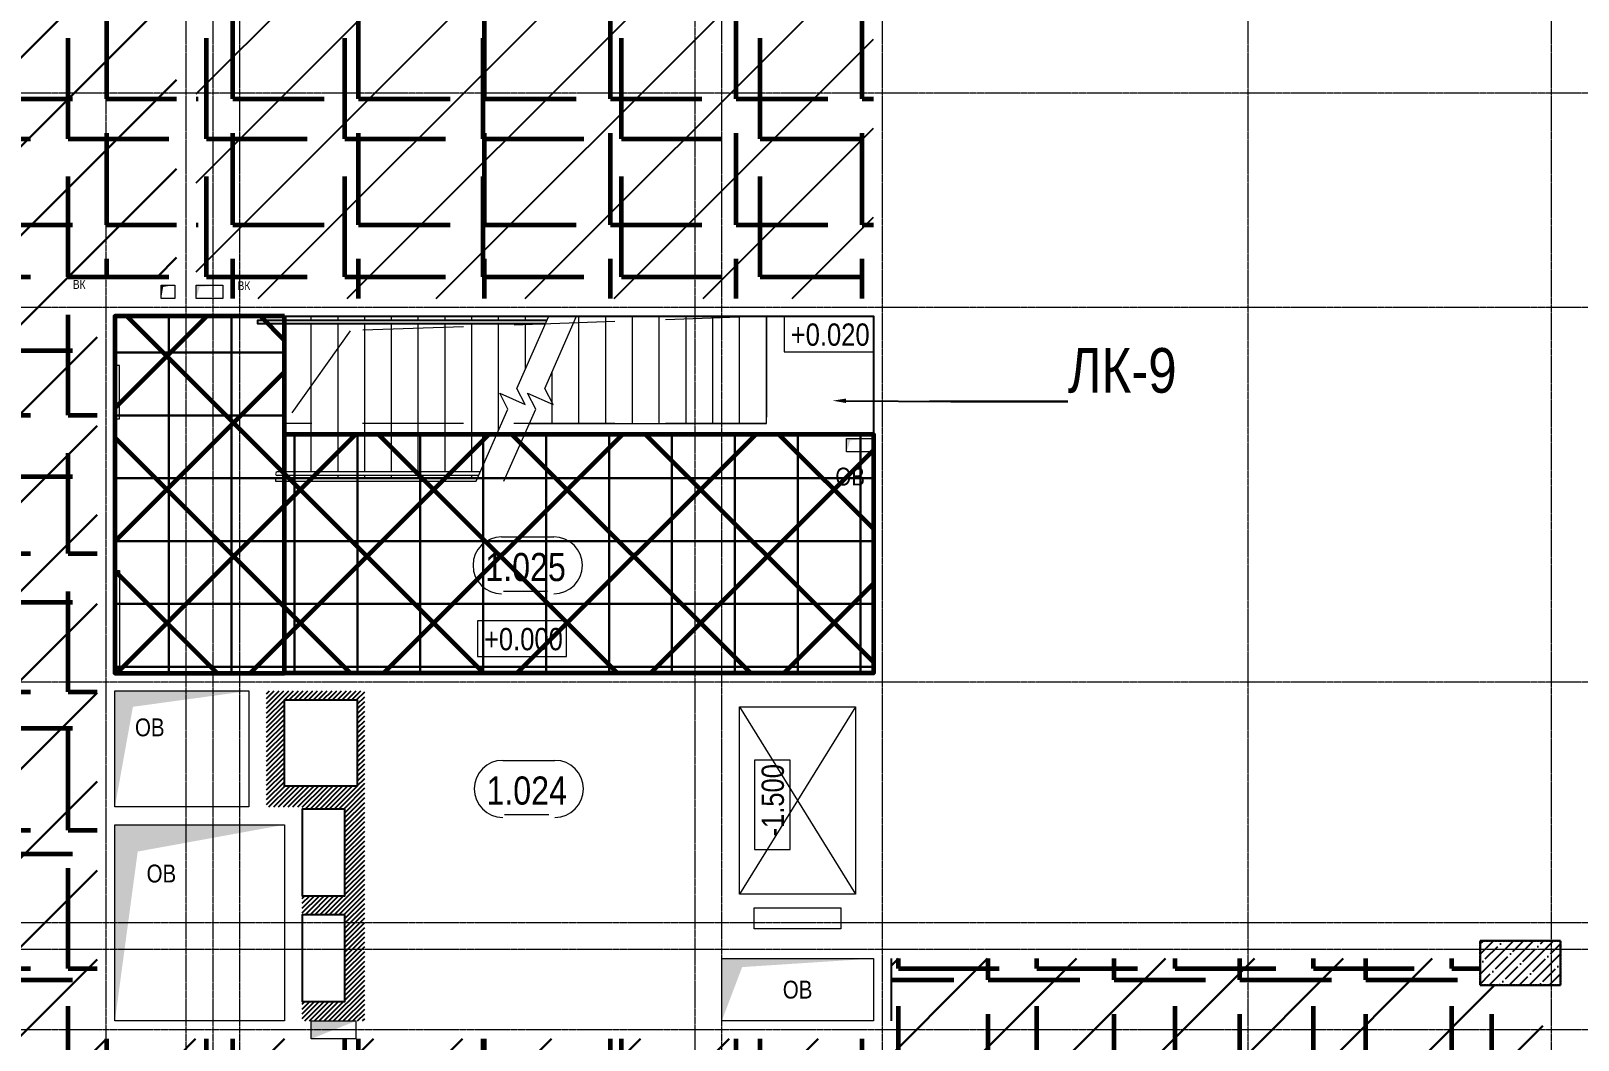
# Model space of a CAD drawing. Header units: millimetres. Extents: x -65509 to 912790, y 446 to 713294.
# Drawn here: x 10439 to 27776, y 16257 to 27570 of the extents above; entities that cross this region are included whole.
import ezdxf
from ezdxf import colors
from ezdxf.entities.mleader import LeaderData, LeaderLine
from ezdxf.enums import TextEntityAlignment as Align
from ezdxf.math import Vec2, Vec3

# ---------------------------------------------------------------- set-up
doc = ezdxf.new("R2010")
doc.units = ezdxf.units.MM
for name, pattern in [('CENTER2', [28.575, 19.05, -3.175, 3.175, -3.175]), ('HIDDEN', [9.525, 6.35, -3.175]), ('HIDDEN2', [4.7625, 3.175, -1.5875])]:
    doc.linetypes.add(name, pattern=pattern)
doc.layers.add('1.1) Нал. пол 1 вып. классы в 1 блоке', color=5, linetype='Continuous')
doc.layers.add('7.2) ГИдрообзЭОМ СС', color=6, linetype='Continuous')
for name, color, linetype, lineweight in [('8.1) Нал. пол 8 вып.', 190, 'Continuous', 30), ('8.2) Изоляция пола Тип 6    6 вып', 6, 'Continuous', 60), ('8.2) Линолеум 8 вып', 90, 'Continuous', 60), ('9.1) Линолеум 9  9.2 Инв', 3, 'Continuous', 60), ('9.2) Юра итоговая пол плитка', 3, 'Continuous', 30), ('АР_Area', 250, 'Continuous', 5), ('АР_Двери_внутренние_антипаника', 250, 'Continuous', 0), ('АР_Колонны', 250, 'Continuous', 30), ('АР_ЛК', 250, 'Continuous', 25), ('АР_ЛК_марка', 250, 'Continuous', 5), ('АР_Отверстия', 250, 'Continuous', 9), ('АР_Отметка', 250, 'Continuous', 13), ('АР_Стены ЖБ', 250, 'Continuous', 35), ('АР_Тонкая', 250, 'Continuous', 5), ('АР_Ф_ЛК', 250, 'Continuous', 5), ('АР_Штриховка', 250, 'Continuous', 0), ('ВК_Шахты', 250, 'Continuous', 9), ('ОВ_Отопление', 250, 'Continuous', 5), ('ОВ_Шахты', 250, 'Continuous', 5), ('РД_Оси_100', 250, 'Continuous', 0), ('ТХ_Оборудование', 250, 'Continuous', 9)]:
    doc.layers.add(name, color=color, linetype=linetype, lineweight=lineweight)
doc.layers.add('АР_Делит', color=250, linetype='Continuous', lineweight=0, plot=False)
doc.styles.add('Arial_Narrow_08', font='ARIALN.TTF', dxfattribs={"width": 0.8})
doc.styles.add('style1', font='ARIALN.TTF')
pattern_1 = [(0, (0, 0), (0, 1550.67), [1127.76, -422.91]), (90, (0, 0), (-1550.67, 9e-14), [1127.76, -422.91])]
pattern_2 = [(0, (0, 0), (0, 1410.97), [1026.16, -384.81]), (90, (0, 0), (-1410.97, 9e-14), [1026.16, -384.81])]

# ---------------------------------------------------------------- blocks, each defined once
blk = doc.blocks.new('otv')
at = {"linetype": 'Continuous'}
blk.add_lwpolyline([(0, -1), (0, 0), (1, 0), (1, -1)], close=True, dxfattribs=at)
blk.add_solid([(0, -1), (0, 0), (0.1346, -0.1366), (1, 0)], dxfattribs=at)
blk = doc.blocks.new('otv_в_стене')
at = {"linetype": 'Continuous'}
blk.add_lwpolyline([(0, -1), (0, 0), (1, 0), (1, -1)], close=True, dxfattribs=at)
blk.add_solid([(0, -1), (0, 0), (0.5, -0.5), (1, 0)], dxfattribs=at)
blk = doc.blocks.new('Отметка_план')
at = {"color": 7}
blk.add_lwpolyline([(0, 0), (10, 0), (10, 4), (0, 4)], close=True, dxfattribs=at)
at = {"style": 'Arial_Narrow_08', "width": 0.8}
blk.add_attdef('OTMG', text='', height=2.5, dxfattribs=at).set_placement((9.06, 0.7), align=Align.RIGHT)
blk = doc.blocks.new('otv пунктир')
at = {"linetype": 'HIDDEN', "ltscale": 0.07}
blk.add_lwpolyline([(0, 0), (0, 1), (1, 1), (1, 0)], close=True, dxfattribs=at)
blk.add_lwpolyline([(0, 1), (0.1346, 0.1366), (1, 0)], dxfattribs=at)
blk = doc.blocks.new('оси_рен')
at = {"layer": 'РД_Оси_100', "color": 251, "linetype": 'CENTER2', "true_color": 0x636466}
for p, q in [((1215752.916, 135558.25), (1215752.916, 223268.25)), ((1219852.916, 135558.25), (1219852.916, 223268.25)), ((1223252.916, 135558.25), (1223252.916, 223268.25)), ((1225207.916, 158413.25), (1189697.958, 158413.25)), ((1225207.916, 156013.25), (1189697.958, 156013.25)), ((1225207.916, 151813.25), (1189697.958, 151813.25))]:
    blk.add_line(p, q, dxfattribs=at)
for points in [[(1207052.916, 223268.25), (1207052.916, 135558.25)], [(1207952.916, 135558.25), (1207952.916, 223268.25)], [(1208252.916, 135558.25), (1208252.916, 223268.25)], [(1208552.916, 135558.25), (1208552.916, 223268.25)], [(1213652.916, 223268.25), (1213652.916, 135558.25)], [(1213952.916, 135558.25), (1213952.916, 223268.25)], [(1225207.916, 149113.25), (1190197.958, 149113.25), (1189697.958, 149263.25)], [(1225207.916, 148813.25), (1190197.958, 148813.25), (1189697.958, 148663.25)], [(1225207.916, 147913.25), (1189697.958, 147913.25)]]:
    blk.add_lwpolyline(points, dxfattribs=at)
blk = doc.blocks.new('MOK-МаркаПом_овал_ареал')
for p, q in [((-2.99, 3.76), (3.52, 3.76)), ((-2.75, -3), (2.75, -3))]:
    blk.add_line(p, q)
for centre, radius, start, end in [((-2.99, 0.21), 3.55, 90, 270), ((3.52, 0.21), 3.55, 270, 90), ((-7.41, 0), 7.16, 0, 0.001)]:
    blk.add_arc(centre, radius, start, end)
at = {"color": 0, "style": 'style1'}
blk.add_attdef('АР-ПОМЕЩЕНИЕ:НОМЕР', text='', height=3, dxfattribs=at).set_placement((0.26, 0), align=Align.MIDDLE)

msp = doc.modelspace()

# ---------------------------------------------------------------- hatches: boundary and pattern name
at = {"layer": '1.1) Нал. пол 1 вып. классы в 1 блоке'}
h = msp.add_hatch(dxfattribs=at)
h.set_pattern_fill('ANSI31', color=256, scale=222)
h.set_pattern_definition([(45, (-1580685.86, 128462.9), (-498.4042, 498.4042), [])])
h.paths.add_polyline_path([(19880, 33071.13), (19880, 33171.13), (19860, 33171.13), (19860, 33671.13), (19710, 33671.13), (12290, 33671.13), (12290, 33171.13), (12290, 32871.938), (12290, 31071.13), (12290, 31071.119), (12290, 29771.13), (12290, 28871.13), (12290, 26474.369), (12290, 25371.13), (12290, 24811.623), (12660.026, 24810.451), (12659.993, 24571.13), (19880, 24571.13), (19880, 25571.13), (19880, 28871.13), (19860, 28871.13), (19860, 29771.13), (19880, 30971.13), (19880, 31871.13)])
h.paths.add_polyline_path([(12725.301, 24609.939), (12918.344, 24609.939), (12918.344, 24818.125), (12725.301, 24818.125)], flags=24)
at = {"layer": '7.2) ГИдрообзЭОМ СС'}
h = msp.add_hatch(dxfattribs=at)
h.set_pattern_fill('ANSI31', color=256, scale=12)
h.paths.add_polyline_path([(14180, 20171.13), (13080, 20171.13), (13080, 18871.13), (13480, 18871.13), (13480, 18847.582), (13956.739, 18847.582), (13956.739, 17873.743), (13480, 17873.743), (13480, 17661.886), (13956.739, 17661.886), (13956.739, 16688.047), (13480, 16688.047), (13480, 16471.13), (14180, 16471.13)])
h.paths.add_polyline_path([(13280, 19104.028), (13280, 20069.781), (14095.878, 20069.781), (14095.878, 19104.028)], flags=16)
at = {"layer": '8.1) Нал. пол 8 вып.'}
h = msp.add_hatch(dxfattribs=at)
h.set_pattern_fill('ANSI31', color=256, scale=222)
h.paths.add_polyline_path([(27380, 16871.13), (26680, 16871.13), (26680, 17171.13), (25579.999, 17171.13), (22279.999, 17171.13), (20080, 17171.13), (20080, 16471.13), (20080, 16271.13), (20080, 12281.13), (20780, 12281.13), (23680, 12281.13), (25800.609, 12281.13), (25800.609, 12571.13), (26680, 12571.13), (26680, 12571.13), (27380, 12571.13)])
h.paths.add_polyline_path([(20080, 16271.13), (12080, 16271.13), (12080, 12281.13), (20080, 12281.13)])
h.paths.add_polyline_path([(12070, 16271.13), (11180, 16271.13), (11180, 16471.13), (11180, 18671.13), (11180, 18871.13), (11180, 20171.13), (11180, 24571.13), (11179.963, 24810.416), (12070, 24811.641), (12070, 27751.129), (11270, 27751.13), (11149.997, 27751.131), (11149.997, 29551.13), (8510.001, 29551.13), (8510.001, 27751.13), (7790, 27751.13), (7790, 17681.13), (7790, 17461.125), (7790, 13771.13), (7780, 13561.13), (7790, 13561.13), (7790, 12721.13), (7790, 9821.13), (7790, 8621.13), (7790, 4491.13), (12070, 4491.13), (12070, 10741.13), (11879.262, 10741.13), (11880.161, 11131.161), (12070, 11131.077)])
h.paths.add_polyline_path([(7790, 17461.125), (0, 17461.125), (0, 14201.13), (300, 14201.13), (300, 13781.13), (6580, 13781.13), (6580, 14061.13), (7790, 14061.13)])
h.paths.add_polyline_path([(11796.198, 10468.463), (11989.24, 10468.463), (11989.24, 10678.763), (11796.198, 10678.763)], flags=24)
at = {"layer": '8.2) Изоляция пола Тип 6    6 вып'}
h = msp.add_hatch(dxfattribs=at)
h.set_pattern_fill('ANSI37', color=256, scale=333)
h.paths.add_polyline_path([(13280.488, 23051.13), (19880, 23051.13), (19880, 20371.13), (13280.488, 20371.13)])
h.paths.add_polyline_path([(13280.488, 24371.13), (11380, 24371.13), (11380, 20371.13), (13280.488, 20371.13)])
at = {"layer": '8.2) Линолеум 8 вып'}
h = msp.add_hatch(dxfattribs=at)
h.set_pattern_fill('ANGLE', color=256, scale=222)
h.set_pattern_definition(pattern_1)
h.paths.add_polyline_path([(19880, 33071.13), (19880, 33171.13), (19860, 33171.13), (19860, 33671.13), (19710, 33671.13), (12290, 33671.13), (12290, 33171.13), (12290, 32871.938), (12290, 31071.13), (12290, 31071.119), (12290, 29771.13), (12290, 28871.13), (12290, 26474.369), (12290, 25371.13), (12290, 24811.623), (12660.026, 24810.451), (12659.993, 24571.13), (19880, 24571.13), (19880, 25571.13), (19880, 28871.13), (19860, 28871.13), (19860, 29771.13), (19880, 30971.13), (19880, 31871.13)])
h.paths.add_polyline_path([(12725.301, 24609.939), (12918.344, 24609.939), (12918.344, 24818.125), (12725.301, 24818.125)], flags=24)
h = msp.add_hatch(dxfattribs=at)
h.set_pattern_fill('ANGLE', color=256, scale=222)
h.set_pattern_definition(pattern_1)
h.paths.add_polyline_path([(27380, 16871.13), (26680, 16871.13), (26680, 17171.13), (25579.999, 17171.13), (22279.999, 17171.13), (20080, 17171.13), (20080, 16471.13), (20080, 16271.13), (20080, 12281.13), (20780, 12281.13), (23680, 12281.13), (25800.609, 12281.13), (25800.609, 12571.13), (26680, 12571.13), (26680, 12571.13), (27380, 12571.13)])
h.paths.add_polyline_path([(20080, 16271.13), (12080, 16271.13), (12080, 12281.13), (20080, 12281.13)])
h.paths.add_polyline_path([(12070, 16271.13), (11180, 16271.13), (11180, 16471.13), (11180, 18671.13), (11180, 18871.13), (11180, 20171.13), (11180, 24571.13), (11179.963, 24810.416), (12070, 24811.641), (12070, 27751.129), (11270, 27751.13), (11149.997, 27751.131), (11149.997, 29551.13), (8510.001, 29551.13), (8510.001, 27751.13), (7790, 27751.13), (7790, 17681.13), (7790, 17461.125), (7790, 13771.13), (7780, 13561.13), (7790, 13561.13), (7790, 12721.13), (7790, 9821.13), (7790, 8621.13), (7790, 4491.13), (12070, 4491.13), (12070, 10741.13), (11879.262, 10741.13), (11880.161, 11131.161), (12070, 11131.077)])
h.paths.add_polyline_path([(7790, 17461.125), (0, 17461.125), (0, 14201.13), (300, 14201.13), (300, 13781.13), (6580, 13781.13), (6580, 14061.13), (7790, 14061.13)])
h.paths.add_polyline_path([(11796.198, 10468.463), (11989.24, 10468.463), (11989.24, 10678.763), (11796.198, 10678.763)], flags=24)
at = {"layer": '9.1) Линолеум 9  9.2 Инв'}
h = msp.add_hatch(dxfattribs=at)
h.set_pattern_fill('ANGLE', color=256, scale=202)
h.set_pattern_definition(pattern_2)
h.paths.add_polyline_path([(19880, 33071.13), (19880, 33171.13), (19860, 33171.13), (19860, 33671.13), (19710, 33671.13), (12290, 33671.13), (12290, 33171.13), (12290, 32871.938), (12290, 31071.13), (12290, 31071.119), (12290, 29771.13), (12290, 28871.13), (12290, 26474.369), (12290, 25371.13), (12290, 24811.623), (12660.026, 24810.451), (12659.993, 24571.13), (19880, 24571.13), (19880, 25571.13), (19880, 28871.13), (19860, 28871.13), (19860, 29771.13), (19880, 30971.13), (19880, 31871.13)])
h.paths.add_polyline_path([(12725.301, 24609.939), (12918.344, 24609.939), (12918.344, 24818.125), (12725.301, 24818.125)], flags=24)
h = msp.add_hatch(dxfattribs=at)
h.set_pattern_fill('ANGLE', color=256, scale=202)
h.set_pattern_definition(pattern_2)
h.paths.add_polyline_path([(27380, 16871.13), (26680, 16871.13), (26680, 17171.13), (25579.999, 17171.13), (22279.999, 17171.13), (20080, 17171.13), (20080, 16471.13), (20080, 16271.13), (20080, 12281.13), (20780, 12281.13), (23680, 12281.13), (25800.609, 12281.13), (25800.609, 12571.13), (26680, 12571.13), (26680, 12571.13), (27380, 12571.13)])
h.paths.add_polyline_path([(20080, 16271.13), (12080, 16271.13), (12080, 12281.13), (20080, 12281.13)])
h.paths.add_polyline_path([(12070, 16271.13), (11180, 16271.13), (11180, 16471.13), (11180, 18671.13), (11180, 18871.13), (11180, 20171.13), (11180, 24571.13), (11179.963, 24810.416), (12070, 24811.641), (12070, 27751.129), (11270, 27751.13), (11149.997, 27751.131), (11149.997, 29551.13), (8510.001, 29551.13), (8510.001, 27751.13), (7790, 27751.13), (7790, 17681.13), (7790, 17461.125), (7790, 13771.13), (7780, 13561.13), (7790, 13561.13), (7790, 12721.13), (7790, 9821.13), (7790, 8621.13), (7790, 4491.13), (12070, 4491.13), (12070, 10741.13), (11879.262, 10741.13), (11880.161, 11131.161), (12070, 11131.077)])
h.paths.add_polyline_path([(7790, 17461.125), (0, 17461.125), (0, 14201.13), (300, 14201.13), (300, 13781.13), (6580, 13781.13), (6580, 14061.13), (7790, 14061.13)])
h.paths.add_polyline_path([(11796.198, 10468.463), (11989.24, 10468.463), (11989.24, 10678.763), (11796.198, 10678.763)], flags=24)
at = {"layer": '9.2) Юра итоговая пол плитка'}
h = msp.add_hatch(dxfattribs=at)
h.set_pattern_fill('ANSI37', color=256, scale=222, angle=45)
h.paths.add_polyline_path([(13280.488, 23051.13), (19880, 23051.13), (19880, 20371.13), (13280.488, 20371.13)])
h.paths.add_polyline_path([(13280.488, 24371.13), (11380, 24371.13), (11380, 20371.13), (13280.488, 20371.13)])
at = {"layer": 'АР_Штриховка', "linetype": 'Continuous', "lineweight": 25}
h = msp.add_hatch(dxfattribs=at)
h.set_pattern_fill('ANSI35', color=256, scale=25, style=0)
h.set_pattern_definition([(45, (-120, -9128.87), (-112.2532, 112.2532), []), (45, (-7.75, -9128.87), (-112.2532, 112.2532), [198.4375, -39.6875, 0, -39.6875])])
h.paths.add_polyline_path([(27580, 16871.13), (27580, 17371.13), (26680, 17371.13), (26680, 16871.13)], flags=0)

# ---------------------------------------------------------------- linework, layer by layer
at = {"color": 18, "linetype": 'Continuous', "true_color": 0x000000}
msp.add_line((20080, 17171.13), (20080, 16471.13), dxfattribs=at)
msp.add_line((20080, 17171.13), (20080, 16471.13), dxfattribs=at)
at = {"color": 5}
msp.add_lwpolyline([(16205.542, 24286.13), (12980, 24286.13), (12980, 24326.13), (16223.172, 24326.13)], dxfattribs=at)
at = {"layer": '7.2) ГИдрообзЭОМ СС'}
for points in [[(13280, 20069.781), (14095.878, 20069.781), (14095.878, 19104.028), (13280, 19104.028)], [(13956.739, 18847.582), (13480, 18847.582), (13480, 17873.743), (13956.739, 17873.743)], [(13956.739, 17661.886), (13480, 17661.886), (13480, 16688.047), (13956.739, 16688.047)]]:
    msp.add_lwpolyline(points, close=True, dxfattribs=at)
at = {"layer": '8.2) Изоляция пола Тип 6    6 вып'}
for points in [[(13280.488, 24371.13), (11380, 24371.13), (11380, 20371.13), (13280.488, 20371.13)], [(13280.488, 23051.13), (19880, 23051.13), (19880, 20371.13), (13280.488, 20371.13)]]:
    msp.add_lwpolyline(points, close=True, dxfattribs=at)
at = {"layer": 'АР_Двери_внутренние_антипаника', "color": 18, "lineweight": 0, "ltscale": 2, "true_color": 0x000000}
for points in [[(11430, 23221.13), (11430, 23821.13), (11380, 23821.13), (11380, 23221.13)], [(11430, 21521.13), (11430, 20421.13), (11380, 20421.13), (11380, 21521.13)]]:
    msp.add_lwpolyline(points, close=True, dxfattribs=at)
at = {"layer": 'АР_Делит'}
msp.add_lwpolyline([(19880, 24371.13), (11380, 24371.13), (11380, 20371.13), (19880, 20371.13)], close=True, dxfattribs=at)
at = {"layer": 'АР_Колонны', "linetype": 'HIDDEN2', "lineweight": 25}
for p, q in [((26680, 17371.13), (27580, 17371.13)), ((26680, 16871.13), (26680, 17371.13)), ((27580, 17371.13), (27580, 16871.13)), ((27580, 16871.13), (26680, 16871.13))]:
    msp.add_line(p, q, dxfattribs=at)
at = {"layer": 'АР_Колонны', "linetype": 'Continuous', "lineweight": 25}
for p, q in [((26680, 17371.13), (26680, 16871.13)), ((27580, 17371.13), (26680, 17371.13)), ((27580, 16871.13), (27580, 17371.13)), ((26680, 16871.13), (27580, 16871.13))]:
    msp.add_line(p, q, dxfattribs=at)
at = {"layer": 'АР_ЛК', "color": 18, "true_color": 0x000000}
msp.add_lwpolyline([(11380, 24371.13), (19880, 24371.13), (19880, 20371.13), (11380, 20371.13)], close=True, dxfattribs=at)
at = {"layer": 'АР_Стены ЖБ', "linetype": 'Continuous', "lineweight": 25}
for p, q in [((27580, 17371.13), (26680, 17371.13)), ((26680, 17371.13), (26680, 16871.13)), ((27580, 16871.13), (27580, 17371.13)), ((26680, 16871.13), (27580, 16871.13))]:
    msp.add_line(p, q, dxfattribs=at)
at = {"layer": 'АР_Тонкая'}
for points in [[(15427.623, 22521.13), (15784.901, 23331.747), (15692.336, 23509.148), (15978.293, 23383.113), (15885.728, 23560.513), (16243.006, 24371.13)], [(15738.703, 22521.13), (16095.981, 23331.747), (16003.416, 23509.148), (16289.373, 23383.113), (16196.808, 23560.513), (16554.086, 24371.13)]]:
    msp.add_lwpolyline(points, dxfattribs=at)
at = {"layer": 'АР_Ф_ЛК'}
for p, q in [((13280, 24326.13), (13280, 24371.13)), ((13280, 22626.13), (13280, 24286.13)), ((13580, 24326.13), (13580, 24371.13)), ((13580, 22626.13), (13580, 24286.13)), ((13880, 24326.13), (13880, 24371.13)), ((13880, 22626.13), (13880, 24286.13)), ((14180, 24326.13), (14180, 24371.13)), ((14180, 22626.13), (14180, 24286.13)), ((14480, 24326.13), (14480, 24371.13)), ((14480, 22626.13), (14480, 24286.13)), ((14780, 24326.13), (14780, 24371.13)), ((14780, 22626.13), (14780, 24286.13)), ((15080, 24326.13), (15080, 24371.13)), ((15080, 22626.13), (15080, 24286.13)), ((15380, 24326.13), (15380, 24371.13)), ((15380, 22626.13), (15380, 24286.13)), ((15680, 24326.13), (15680, 24371.13)), ((15680, 23093.741), (15680, 24286.13)), ((15980, 24326.13), (15980, 24371.13)), ((15980, 23774.403), (15980, 24286.13)), ((16580, 23171.13), (16580, 24371.13)), ((16880, 23171.13), (16880, 24371.13)), ((17180, 23171.13), (17180, 24371.13)), ((17480, 23171.13), (17480, 24371.13)), ((17780, 23171.13), (17780, 24371.13)), ((18080, 23171.13), (18080, 24371.13)), ((18380, 23171.13), (18380, 24371.13)), ((16280, 23171.13), (16280, 23749.264)), ((13280, 22561.13), (13280, 22586.13)), ((13580, 22561.13), (13580, 22586.13)), ((13880, 22561.13), (13880, 22586.13)), ((14180, 22561.13), (14180, 22586.13)), ((14480, 22561.13), (14480, 22586.13)), ((14780, 22561.13), (14780, 22586.13)), ((15080, 22561.13), (15080, 22586.13)), ((15380, 22561.13), (15380, 22586.13))]:
    msp.add_line(p, q, dxfattribs=at)
at = {"layer": 'АР_Ф_ЛК', "lineweight": 9}
for p, q in [((15473.902, 22626.13), (13200, 22626.13)), ((15456.272, 22586.13), (13200, 22586.13))]:
    msp.add_line(p, q, dxfattribs=at)
at = {"layer": 'АР_Ф_ЛК'}
for points in [[(16025.189, 23171.13), (18680, 23171.13), (18680, 24371.13), (16554.086, 24371.13)], [(15445.253, 22561.13), (13180, 22561.13), (13180, 22521.13), (15427.623, 22521.13)]]:
    msp.add_lwpolyline(points, dxfattribs=at)
for points in [[(18680, 23771.13, 0, 150, 0), (18213.751, 23771.13, 0, 0, 0), (16289.637, 23771.13, 0, 0, 0)], [(15685.727, 23456.13, 0, 150, 0), (15219.478, 23456.13, 0, 0, 0), (13280, 23456.13, 0, 0, 0)]]:
    msp.add_lwpolyline(points, format="xyseb", dxfattribs=at)
at = {"layer": 'АР_Ф_ЛК', "color": 5, "lineweight": 9}
msp.add_arc((13200, 22606.13), 20, 90, 270, dxfattribs=at)
at = {"layer": 'ТХ_Оборудование', "color": 18, "true_color": 0x000000}
for p, q in [((18380, 19993.417), (19680.001, 17894.163)), ((19680.001, 19993.417), (18380, 17894.163))]:
    msp.add_line(p, q, dxfattribs=at)
for points in [[(18380, 19994.163), (19680, 19994.163), (19680, 17894.163), (18380, 17894.163)], [(18543.926, 17740.591), (19516.076, 17740.591), (19516.075, 17502.425), (18543.925, 17502.425)]]:
    msp.add_lwpolyline(points, close=True, dxfattribs=at)

# ---------------------------------------------------------------- block references
msp.add_blockref('оси_рен', (-1195772.915, -131542.119))
at = {"layer": 'АР_Area', "color": 18, "linetype": 'Continuous', "lineweight": 5, "true_color": 0x000000}
ref = msp.add_blockref('MOK-МаркаПом_овал_ареал', (15981.88, 21560.461), dxfattribs=dict(at, xscale=90, yscale=90, zscale=100))
ref.add_attrib('АР-ПОМЕЩЕНИЕ:НОМЕР', '1.025', dxfattribs={"layer": '0', "color": 0, "height": 315, "style": 'style1'}).set_placement((15981.88, 21560.461), align=Align.MIDDLE)
ref = msp.add_blockref('MOK-МаркаПом_овал_ареал', (15994.616, 19054.799), dxfattribs=dict(at, xscale=90, yscale=90, zscale=100))
ref.add_attrib('АР-ПОМЕЩЕНИЕ:НОМЕР', '1.024', dxfattribs={"layer": '0', "color": 0, "height": 315, "style": 'style1'}).set_placement((15994.616, 19054.799), align=Align.MIDDLE)
at = {"layer": 'АР_Отверстия', "color": 18, "true_color": 0x000000, "xscale": 1200, "yscale": 5400, "rotation": 270}
msp.add_blockref('otv пунктир', (13280, 24371.13), dxfattribs=at)
at = {"layer": 'АР_Отметка', "color": 18, "true_color": 0x000000}
ref = msp.add_blockref('Отметка_план', (18880, 23971.13), dxfattribs=dict(at, xscale=100, yscale=100, zscale=100))
ref.add_attrib('OTMG', '+0.020', dxfattribs={"layer": '0', "color": 0, "height": 250, "style": 'style1'}).set_placement((19837.418, 24290.947), align=Align.TOP_RIGHT)
ref = msp.add_blockref('Отметка_план', (15442.124, 20557.342), dxfattribs=dict(at, xscale=100, yscale=100, zscale=100))
ref.add_attrib('OTMG', '+0.000', dxfattribs={"layer": '0', "color": 0, "height": 250, "style": 'style1'}).set_placement((16399.542, 20877.159), align=Align.TOP_RIGHT)
ref = msp.add_blockref('Отметка_план', (18946.64, 18393.745), dxfattribs=dict(at, xscale=100, yscale=100, zscale=100, rotation=90))
ref.add_attrib('OTMG', '-1.500', dxfattribs={"layer": '0', "color": 0, "height": 250, "rotation": 90, "style": 'style1'}).set_placement((18626.824, 19351.163), align=Align.TOP_RIGHT)
at = {"layer": 'ВК_Шахты', "color": 18, "true_color": 0x000000, "yscale": 150, "zscale": 300}
for p, xscale in [((11900, 24721.13), 150), ((12290, 24721.13), 300)]:
    msp.add_blockref('otv', p, dxfattribs=dict(at, xscale=xscale))
at = {"layer": 'ОВ_Отопление', "color": 18, "true_color": 0x000000, "xscale": 300, "yscale": 150}
msp.add_blockref('otv', (19580, 23001.13), dxfattribs=at)
at = {"layer": 'ОВ_Шахты', "color": 18, "true_color": 0x000000}
for name, p, xscale, yscale in [('otv', (11380, 20171.13), 1500, 1300), ('otv', (11380, 18671.13), 1900, 2200), ('otv', (18179.988, 17171.13, 133.85), 1700, 700), ('otv_в_стене', (13580, 16471.13), 500, 200)]:
    msp.add_blockref(name, p, dxfattribs=dict(at, xscale=xscale, yscale=yscale))

# ---------------------------------------------------------------- texts
at = {"layer": 'ВК_Шахты', "color": 18, "true_color": 0x000000, "char_height": 100, "width": 500, "attachment_point": 5, "style": 'style1'}
for insert in [(10979.794, 24728.483), (12825.881, 24714.441)]:
    msp.add_mtext('ВК', dxfattribs=dict(at, insert=insert))
at = {"layer": 'ОВ_Отопление', "color": 18, "true_color": 0x000000, "insert": (19619.109, 22573.197), "char_height": 200, "width": 590.00022, "attachment_point": 5, "style": 'style1'}
msp.add_mtext('ОВ', dxfattribs=at)
at = {"layer": 'ОВ_Шахты', "color": 18, "true_color": 0x000000, "char_height": 200, "attachment_point": 5, "style": 'style1'}
for insert, width in [((11770.708, 19761.52), 1400), ((11900.694, 18122.937), 1431.78102), ((19029.994, 16821.13), 1699.988)]:
    msp.add_mtext('ОВ', dxfattribs=dict(at, insert=insert, width=width))

# ---------------------------------------------------------------- leaders
at = {"layer": 'АР_ЛК_марка', "color": 18, "true_color": 0x000000}
ml = msp.add_multileader_mtext('Standard', dxfattribs=at)
ml.set_content('ЛК-9', color=(0, 0, 0), style='style1')
ml.set_leader_properties()
ml.build(insert=Vec2(0, 0))
ml.multileader.update_dxf_attribs({"text_left_attachment_type": 6, "text_right_attachment_type": 6, "dogleg_length": 3, "arrow_head_size": 150, "scale": 100})
ctx = ml.context
ctx.base_point, ctx.scale, ctx.char_height, ctx.arrow_head_size, ctx.landing_gap_size, ctx.plane_origin = Vec3(22060, 23414.852), 100, 500, 150, 0, Vec3(1181.12, 14159.237)
ctx.left_attachment, ctx.right_attachment = 6, 6
notes = []
notes.append((ctx, [(1, (1, 1, 0), (20747, 23414.852), (1, 0), 1313, [(1, [(19422, 23425.13)], 0, [])])]))
ctx.mtext.insert, ctx.mtext.flow_direction = Vec3(22060, 24014.852), 5
for ctx, leaders in notes:
    for number, flags, end, landing, length, lines in leaders:
        leader = LeaderData()
        leader.index, (leader.has_last_leader_line, leader.has_dogleg_vector, leader.attachment_direction) = number, flags
        leader.last_leader_point, leader.dogleg_vector, leader.dogleg_length = Vec3(end), Vec3(landing), length
        for number, points, colour, breaks in lines:
            line = LeaderLine()
            line.index, line.vertices, line.color, line.breaks = number, Vec3.list(points), colors.encode_raw_color(colour), breaks
            leader.lines.append(line)
        ctx.leaders.append(leader)

doc.saveas('drawing.dxf')
